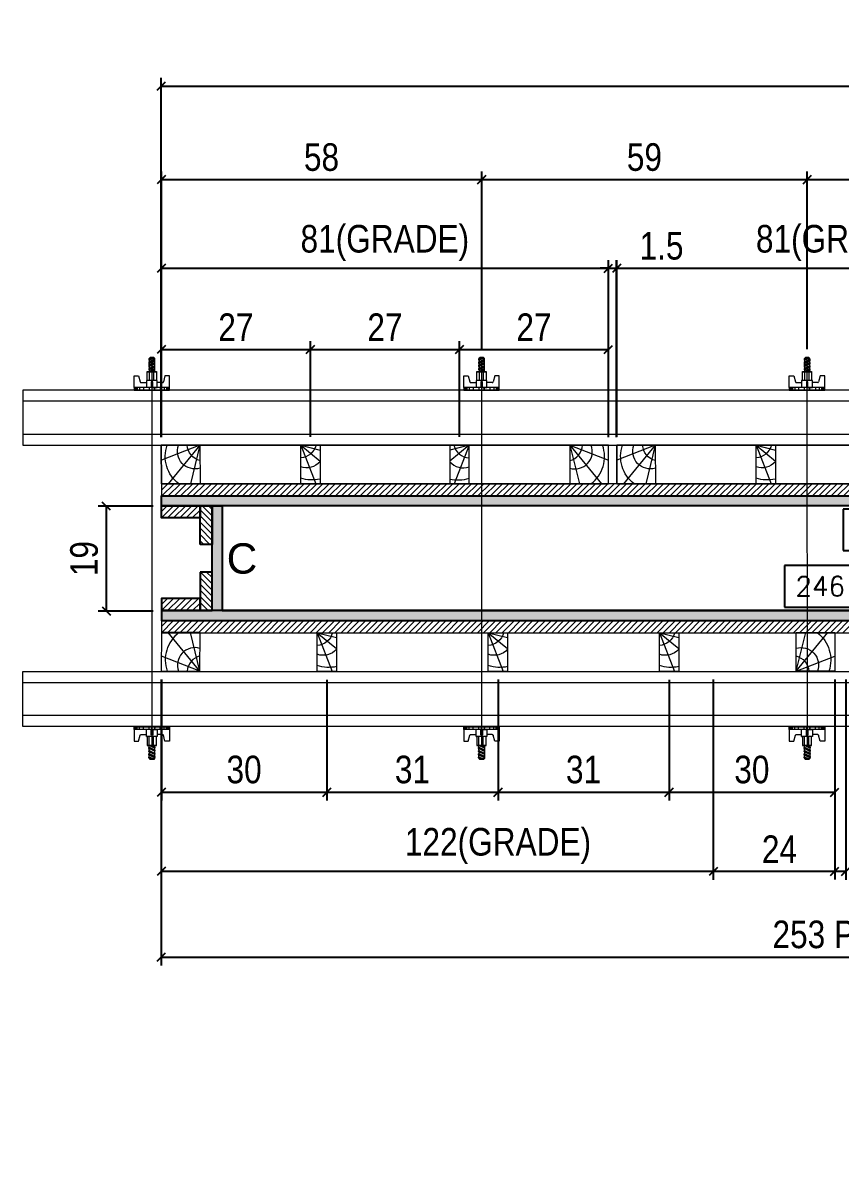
# Model space of a CAD drawing. Extents: x 14400 to 27878, y -21631 to 6985.
# Drawn here: x 22833.8 to 23130, y 632 to 1045 of the extents above; entities that cross this region are included whole.
import ezdxf
from ezdxf.enums import TextEntityAlignment as Align

# ---------------------------------------------------------------- set-up
doc = ezdxf.new("R2010")
doc.units = 0
for name, color, linetype in [('CHAPA', 1, 'Continuous'), ('COTA', 241, 'Continuous'), ('F-PILARES-S', 170, 'Continuous'), ('SARRAFO', 251, 'Continuous'), ('TEXTO_GERAL', 7, 'Continuous')]:
    doc.layers.add(name, color=color, linetype=linetype)
for name, color, linetype, lineweight in [('Hachura', 251, 'Continuous', 9), ('Madeira', 126, 'Continuous', 18), ('Perfil Metálico', 224, 'Continuous', 18)]:
    doc.layers.add(name, color=color, linetype=linetype, lineweight=lineweight)
doc.styles.add('ARIAL', font='arial.ttf')
doc.styles.add('COTA TECNICA 2X', font='techl___.ttf', dxfattribs={"height": 10})
doc.styles.add('ROMANS', font='romans.shx')
doc.dimstyles.new('SECAO PILAR', dxfattribs={"dimtxt": 10, "dimasz": 3, "dimexe": 3, "dimexo": 3, "dimgap": 3, "dimtad": 1, "dimdec": 1, "dimlfac": 0.5, "dimzin": 12, "dimdsep": 46, "dimtxsty": 'COTA TECNICA 2X', "dimblk1": 'OBLIQUE', "dimblk2": 'OBLIQUE', "dimsah": 1, "dimcen": 0.9, "dimclrd": 256, "dimclre": 256, "dimclrt": 256, "dimadec": 1, "dimazin": 3, "dimtfac": 1, "dimtdec": 1, "dimtmove": 0, "dimatfit": 3, "dimfxl": 1, "dimtolj": 1, "dimtzin": 12, "dimarcsym": 0})
doc.dimstyles.new('SECÇÃO 2', dxfattribs={"dimtxt": 7, "dimasz": 6, "dimexe": 0.18, "dimexo": 2, "dimgap": -4, "dimtad": 3, "dimdec": 1, "dimlfac": 0.5, "dimzin": 12, "dimdsep": 46, "dimtxsty": 'ROMANS', "dimblk": 'ARCHTICK', "dimcen": 0.09, "dimse1": 1, "dimse2": 1, "dimsd1": 1, "dimsd2": 1, "dimclrd": 180, "dimclre": 5, "dimclrt": 1, "dimadec": 0, "dimazin": 3, "dimtfac": 1, "dimtdec": 1, "dimtofl": 0, "dimtmove": 0, "dimatfit": 3, "dimldrblk": 'ARCHTICK', "dimfxl": 1, "dimtolj": 1, "dimtzin": 0, "dimarcsym": 0})
pattern_1 = [(45, (32332.533, 22785.4214), (-1.12253202, 1.12253202), [])]
pattern_2 = [(135, (298.773, 9027.565), (-1.12253202, -1.12253202), [])]
pattern_3 = [(45, (30102.7993, 1781.1955), (-1.122532, 1.122532), [])]

# ---------------------------------------------------------------- blocks, each defined once
blk = doc.blocks.new('*D1278')
at = {"layer": 'COTA', "color": 180, "lineweight": -2, "transparency": 16777216}
for p, q in [((23135.8, 848.28), (23109.8, 848.28)), ((23109.8, 848.28), (23109.8, 833.28)), ((23135.8, 833.28), (23135.8, 848.28)), ((23109.8, 833.28), (23135.8, 833.28))]:
    blk.add_line(p, q, dxfattribs=at)
at = {"layer": 'Defpoints', "color": 0, "transparency": 16777216}
for p in [(22906.05, 831.96), (23398.05, 831.96), (22906.05, 829.28)]:
    blk.add_point(p, dxfattribs=at)
at = {"layer": 'COTA', "color": 1, "transparency": 16777216, "insert": (23122.8, 840.78), "char_height": 7, "attachment_point": 5, "style": 'ROMANS'}
blk.add_mtext('\\A1;246', dxfattribs=at)
blk = doc.blocks.new('_ArchTick')
at = {"color": 0, "linetype": 'ByBlock', "const_width": 0.15}
blk.add_lwpolyline([(-0.5, -0.5), (0.5, 0.5)], dxfattribs=at)
blk = doc.blocks.new('*D1279')
at = {"layer": 'COTA', "color": 180, "lineweight": -2, "transparency": 16777216}
for p, q in [((23157.05, 868.73), (23131.05, 868.73)), ((23131.05, 868.73), (23131.05, 853.73)), ((23157.05, 853.73), (23157.05, 868.73)), ((23131.05, 853.73), (23157.05, 853.73))]:
    blk.add_line(p, q, dxfattribs=at)
at = {"layer": 'Defpoints', "color": 0, "transparency": 16777216}
for p in [(22906.05, 869.96), (23436.05, 869.96), (23436.05, 849.73)]:
    blk.add_point(p, dxfattribs=at)
at = {"layer": 'COTA', "color": 1, "transparency": 16777216, "insert": (23144.05, 861.23), "char_height": 7, "attachment_point": 5, "style": 'ROMANS'}
blk.add_mtext('\\A1;265', dxfattribs=at)
blk = doc.blocks.new('PONTALETE')
at = {"layer": 'Madeira'}
for q in [(2.71, 7), (7, 5.76), (7, 1.74)]:
    blk.add_line((0, 0), q, dxfattribs=at)
blk.add_lwpolyline([(0, 0), (7, 0), (7, 7), (0, 7)], close=True, dxfattribs=at)
for centre, radius, start, end in [((2.04, 0.06), 6.23, 37.2818, 109.0913), ((1.09, 0.9), 3.19, 343.603, 109.9847), ((-0.21, -0.78), 3.09, 14.6322, 86.0383)]:
    blk.add_arc(centre, radius, start, end, dxfattribs=at)
blk = doc.blocks.new('MEIO PONTALETE')
at = {"layer": 'Madeira'}
for q in [(2.71, 7), (3.5, 2.88), (3.5, 0.87)]:
    blk.add_line((0, 0), q, dxfattribs=at)
blk.add_lwpolyline([(0, 0), (3.5, 0), (3.5, 7), (0, 7)], close=True, dxfattribs=at)
for centre, radius, start, end in [((2.04, 0.06), 6.23, 76.4499, 109.0913), ((1.09, 0.9), 3.19, 40.9063, 109.9847), ((-0.21, -0.78), 3.09, 14.6322, 86.0383)]:
    blk.add_arc(centre, radius, start, end, dxfattribs=at)
blk = doc.blocks.new('_Oblique')
at = {"color": 0, "linetype": 'ByBlock', "lineweight": -2}
blk.add_line((-0.5, -0.5), (0.5, 0.5), dxfattribs=at)
blk = doc.blocks.new('*D1226')
at = {"layer": 'COTA', "lineweight": -2, "transparency": 16777216}
for p, q in [((22883.96, 806.96), (22883.96, 703.34)), ((23390.06, 786.96), (23390.06, 703.34)), ((22883.96, 706.34), (23390.06, 706.34))]:
    blk.add_line(p, q, dxfattribs=at)
at = {"layer": 'Defpoints', "color": 0, "transparency": 16777216}
for p in [(22883.96, 809.96), (23390.06, 789.96), (23390.06, 706.34)]:
    blk.add_point(p, dxfattribs=at)
at = {"layer": 'COTA', "lineweight": -2, "transparency": 16777216, "xscale": 3, "yscale": 3, "zscale": 3, "rotation": 180}
blk.add_blockref('_Oblique', (22883.96, 706.34), dxfattribs=at)
at = {"layer": 'COTA', "lineweight": -2, "transparency": 16777216, "xscale": 3, "yscale": 3, "zscale": 3}
blk.add_blockref('_Oblique', (23390.06, 706.34), dxfattribs=at)
at = {"layer": 'COTA', "transparency": 16777216, "insert": (23137.01, 714.56), "char_height": 10, "attachment_point": 5, "style": 'COTA TECNICA 2X'}
blk.add_mtext('\\A1;253 PAINEL', dxfattribs=at)
blk = doc.blocks.new('*D1228')
at = {"layer": 'COTA', "lineweight": -2, "transparency": 16777216}
for p, q in [((23084.03, 806.99), (23084.03, 734.42)), ((23132.03, 806.96), (23132.03, 734.42)), ((23132.03, 737.42), (23084.03, 737.42))]:
    blk.add_line(p, q, dxfattribs=at)
at = {"layer": 'Defpoints', "color": 0, "transparency": 16777216}
for p in [(23084.03, 809.99), (23132.03, 809.96), (23084.03, 737.42)]:
    blk.add_point(p, dxfattribs=at)
at = {"layer": 'COTA', "lineweight": -2, "transparency": 16777216, "xscale": 3, "yscale": 3, "zscale": 3, "rotation": 180}
blk.add_blockref('_Oblique', (23084.03, 737.42), dxfattribs=at)
at = {"layer": 'COTA', "lineweight": -2, "transparency": 16777216, "xscale": 3, "yscale": 3, "zscale": 3}
blk.add_blockref('_Oblique', (23132.03, 737.42), dxfattribs=at)
at = {"layer": 'COTA', "transparency": 16777216, "insert": (23108.03, 745.49), "char_height": 10, "attachment_point": 5, "style": 'COTA TECNICA 2X'}
blk.add_mtext('\\A1;24', dxfattribs=at)
blk = doc.blocks.new('*D1229')
at = {"layer": 'COTA', "lineweight": -2, "transparency": 16777216}
for p, q in [((22884.02, 894.89), (22884.02, 959.03)), ((23046.05, 894.81), (23046.05, 959.03)), ((22884.02, 956.03), (23046.05, 956.03))]:
    blk.add_line(p, q, dxfattribs=at)
at = {"layer": 'Defpoints', "color": 0, "transparency": 16777216}
for p in [(23046.05, 956.03), (22884.02, 891.89), (23046.05, 891.81)]:
    blk.add_point(p, dxfattribs=at)
at = {"layer": 'COTA', "lineweight": -2, "transparency": 16777216, "xscale": 3, "yscale": 3, "zscale": 3, "rotation": 180}
blk.add_blockref('_Oblique', (22884.02, 956.03), dxfattribs=at)
at = {"layer": 'COTA', "lineweight": -2, "transparency": 16777216, "xscale": 3, "yscale": 3, "zscale": 3}
blk.add_blockref('_Oblique', (23046.05, 956.03), dxfattribs=at)
at = {"layer": 'COTA', "transparency": 16777216, "insert": (22965.03, 965.25), "char_height": 10, "attachment_point": 5, "style": 'COTA TECNICA 2X'}
blk.add_mtext('\\A1;81(GRADE)', dxfattribs=at)
blk = doc.blocks.new('C')
at = {"layer": 'Hachura', "color": 0}
for p, q in [((0, 3.22), (0, -3.22)), ((0.45, 3.22), (0, 3.22)), ((0.46, 3.16), (0, 3.16)), ((0.46, 3.05), (0, 3.05)), ((0.46, 2.88), (0, 2.88)), ((0, 2.75), (0, -1.16)), ((0.46, 2.65), (0, 2.65)), ((0.46, 2.23), (0, 2.23)), ((0.45, -3.23), (0.45, 3.22)), ((0.45, 3.22), (2.58, 3.22)), ((2.58, 2.39), (1.47, 2.09)), ((2.58, 3.22), (2.58, 2.39)), ((0.46, 1.51), (0, 1.51)), ((0.39, 0.49), (0.17, 0.49)), ((1.74, 0.97), (0.45, 0.97)), ((1.45, 0.1), (0.45, 0.1)), ((1.35, 1.94), (1.35, 0.96)), ((1.74, -0.97), (1.74, 0.97)), ((1.74, 0.97), (1.74, 0.84)), ((1.74, 0.97), (1.74, 0.84)), ((1.74, 0.84), (3.35, 0.84)), ((3.35, 0.45), (1.74, 0.45)), ((3.32, 0.84), (3.32, -0.84)), ((3.35, 0.84), (3.35, -0.84)), ((3.68, 0.45), (3.35, 0.45)), ((3.84, -0.52), (3.35, 0.45)), ((3.35, 0.06), (3.67, -0.57)), ((3.68, 0.45), (4.16, -0.52)), ((3.72, 0.5), (4.25, -0.57)), ((4.37, -0.55), (3.83, 0.53)), ((4.15, 0.45), (3.93, 0.45)), ((4.42, -0.52), (3.93, 0.45)), ((4.15, 0.45), (4.26, 0.45)), ((4.26, 0.45), (4.74, -0.52)), ((4.3, 0.5), (4.83, -0.57)), ((4.95, -0.55), (4.41, 0.53)), ((4.51, 0.45), (4.84, 0.45)), ((5, -0.52), (4.51, 0.45)), ((4.84, 0.45), (5.32, -0.52)), ((4.88, 0.5), (5.41, -0.57)), ((5.53, -0.55), (4.99, 0.53)), ((5.58, -0.52), (5.09, 0.45)), ((5.42, 0.45), (5.09, 0.45)), ((5.58, -0.52), (5.09, 0.45)), ((5.42, 0.45), (5.74, -0.19)), ((5.46, 0.5), (5.74, -0.07)), ((5.74, 0.19), (5.57, 0.53)), ((5.74, 0.32), (5.68, 0.45)), ((5.68, 0.45), (5.74, 0.45)), ((5.74, 0.45), (5.9, 0.29)), ((5.74, 0.45), (5.74, -0.52)), ((5.9, -0.36), (5.9, 0.29)), ((0.45, 0), (0, 0)), ((0.46, -1.52), (0, -1.52)), ((0.08, -0.48), (0.29, -0.48)), ((0.29, -0.48), (0.4, -0.48)), ((0.45, 0), (0.45, -0.97)), ((0.45, -0.16), (1.45, -0.16)), ((0.45, -0.65), (0.45, -0.32)), ((0.45, -3.23), (0.45, -0.65)), ((0.45, -0.97), (1.74, -0.97)), ((1.35, -1.94), (1.35, -0.97)), ((3.35, -0.32), (1.74, -0.32)), ((3.35, -0.84), (1.74, -0.84)), ((3.35, -0.07), (3.58, -0.52)), ((3.35, -0.52), (3.58, -0.52)), ((3.84, -0.52), (4.16, -0.52)), ((4.42, -0.52), (4.74, -0.52)), ((4.63, -0.52), (4.74, -0.52)), ((5, -0.52), (5.32, -0.52)), ((5.58, -0.52), (5.74, -0.52)), ((5.74, -0.52), (5.9, -0.36)), ((5.74, -0.52), (5.74, -0.52)), ((0.46, -2.23), (0, -2.23)), ((0.46, -2.65), (0, -2.65)), ((0.46, -2.88), (0, -2.88)), ((0.46, -3.05), (0, -3.05)), ((0.46, -3.16), (0, -3.16)), ((0, -3.22), (2.57, -3.22)), ((2.58, -2.39), (1.47, -2.1)), ((2.58, -3.23), (2.58, -2.39))]:
    blk.add_line(p, q, dxfattribs=at)
for centre, radius, start, end in [((1.52, 1.94), 0.161, 104.7436, 180), ((1.44, -0.03), 0.129, 272.695, 87.305), ((3.81, 0.39), 0.143, 25.5688, 154.4312), ((4.39, 0.39), 0.143, 25.5688, 154.4312), ((4.97, 0.39), 0.143, 25.5688, 154.4312), ((5.55, 0.39), 0.143, 25.5688, 154.4312), ((0.17, -0.37), 0.174, 221.744, 317.8592), ((1.52, -1.94), 0.161, 180, 255.2564), ((3.71, -0.4), 0.174, 222.1408, 318.256), ((4.29, -0.4), 0.174, 222.1408, 318.256), ((4.87, -0.4), 0.174, 222.1408, 318.256), ((5.45, -0.4), 0.174, 222.1408, 318.256), ((5.61, -0.4), 0.174, 317.8592, 318.256)]:
    blk.add_arc(centre, radius, start, end, dxfattribs=at)
blk = doc.blocks.new('*D1230')
at = {"layer": 'COTA', "lineweight": -2, "transparency": 16777216}
for p, q in [((22881.03, 869.83), (22861.16, 869.83)), ((22864.16, 831.83), (22864.16, 869.83)), ((22881.03, 831.83), (22861.16, 831.83))]:
    blk.add_line(p, q, dxfattribs=at)
at = {"layer": 'Defpoints', "color": 0, "transparency": 16777216}
for p in [(22864.16, 869.83), (22884.03, 869.83), (22884.03, 831.83)]:
    blk.add_point(p, dxfattribs=at)
at = {"layer": 'COTA', "lineweight": -2, "transparency": 16777216, "xscale": 3, "yscale": 3, "zscale": 3}
for p, rotation in [((22864.16, 869.83), 90), ((22864.16, 831.83), 270)]:
    blk.add_blockref('_Oblique', p, dxfattribs=dict(at, rotation=rotation))
at = {"layer": 'COTA', "transparency": 16777216, "insert": (22856.08, 850.83), "char_height": 10, "attachment_point": 5, "rotation": 90, "style": 'COTA TECNICA 2X'}
blk.add_mtext('\\A1;19', dxfattribs=at)
blk = doc.blocks.new('*D1259')
at = {"layer": 'COTA', "lineweight": -2, "transparency": 16777216}
for p, q in [((22883.96, 894.96), (22883.96, 1025.02)), ((23458.02, 948.9), (23458.02, 1025.02)), ((22883.96, 1022.02), (23458.02, 1022.02))]:
    blk.add_line(p, q, dxfattribs=at)
at = {"layer": 'Defpoints', "color": 0, "transparency": 16777216}
for p in [(23458.02, 1022.02), (23458.02, 945.9), (22883.96, 891.96)]:
    blk.add_point(p, dxfattribs=at)
at = {"layer": 'COTA', "lineweight": -2, "transparency": 16777216, "xscale": 3, "yscale": 3, "zscale": 3, "rotation": 180}
blk.add_blockref('_Oblique', (22883.96, 1022.02), dxfattribs=at)
at = {"layer": 'COTA', "lineweight": -2, "transparency": 16777216, "xscale": 3, "yscale": 3, "zscale": 3}
blk.add_blockref('_Oblique', (23458.02, 1022.02), dxfattribs=at)
at = {"layer": 'COTA', "transparency": 16777216, "insert": (23170.99, 1030.11), "char_height": 10, "attachment_point": 5, "style": 'COTA TECNICA 2X'}
blk.add_mtext('\\A1;287 PAINEL', dxfattribs=at)
blk = doc.blocks.new('*D1302')
at = {"layer": 'COTA', "lineweight": -2, "transparency": 16777216}
for p, q in [((23046.05, 894.9), (23046.05, 959.03)), ((23049.04, 894.91), (23049.04, 959.03)), ((23046.05, 956.03), (23043.05, 956.03)), ((23046.05, 956.03), (23049.04, 956.03)), ((23049.04, 956.03), (23075.54, 956.03))]:
    blk.add_line(p, q, dxfattribs=at)
at = {"layer": 'Defpoints', "color": 0, "transparency": 16777216}
for p in [(23049.04, 956.03), (23046.05, 891.9), (23049.04, 891.91)]:
    blk.add_point(p, dxfattribs=at)
at = {"layer": 'COTA', "lineweight": -2, "transparency": 16777216, "xscale": 3, "yscale": 3, "zscale": 3}
blk.add_blockref('_Oblique', (23046.05, 956.03), dxfattribs=at)
at = {"layer": 'COTA', "lineweight": -2, "transparency": 16777216, "xscale": 3, "yscale": 3, "zscale": 3, "rotation": 180}
blk.add_blockref('_Oblique', (23049.04, 956.03), dxfattribs=at)
at = {"layer": 'COTA', "transparency": 16777216, "insert": (23065.29, 964.14), "char_height": 10, "attachment_point": 5, "style": 'COTA TECNICA 2X'}
blk.add_mtext('\\A1;1.5', dxfattribs=at)
blk = doc.blocks.new('*D1225')
at = {"layer": 'COTA', "lineweight": -2, "transparency": 16777216}
for p, q in [((23049.02, 894.89), (23049.02, 959.03)), ((23211.05, 894.81), (23211.05, 959.03)), ((23049.02, 956.03), (23211.05, 956.03))]:
    blk.add_line(p, q, dxfattribs=at)
at = {"layer": 'Defpoints', "color": 0, "transparency": 16777216}
for p in [(23211.05, 956.03), (23049.02, 891.89), (23211.05, 891.81)]:
    blk.add_point(p, dxfattribs=at)
at = {"layer": 'COTA', "lineweight": -2, "transparency": 16777216, "xscale": 3, "yscale": 3, "zscale": 3, "rotation": 180}
blk.add_blockref('_Oblique', (23049.02, 956.03), dxfattribs=at)
at = {"layer": 'COTA', "lineweight": -2, "transparency": 16777216, "xscale": 3, "yscale": 3, "zscale": 3}
blk.add_blockref('_Oblique', (23211.05, 956.03), dxfattribs=at)
at = {"layer": 'COTA', "transparency": 16777216, "insert": (23130.04, 965.25), "char_height": 10, "attachment_point": 5, "style": 'COTA TECNICA 2X'}
blk.add_mtext('\\A1;81(GRADE)', dxfattribs=at)
blk = doc.blocks.new('*D1303')
at = {"layer": 'COTA', "lineweight": -2, "transparency": 16777216}
for p, q in [((23046.05, 894.9), (23046.05, 959.03)), ((23049.04, 894.91), (23049.04, 959.03)), ((23046.05, 956.03), (23043.05, 956.03)), ((23046.05, 956.03), (23049.04, 956.03)), ((23049.04, 956.03), (23075.54, 956.03))]:
    blk.add_line(p, q, dxfattribs=at)
at = {"layer": 'Defpoints', "color": 0, "transparency": 16777216}
for p in [(23049.04, 956.03), (23046.05, 891.9), (23049.04, 891.91)]:
    blk.add_point(p, dxfattribs=at)
at = {"layer": 'COTA', "lineweight": -2, "transparency": 16777216, "xscale": 3, "yscale": 3, "zscale": 3}
blk.add_blockref('_Oblique', (23046.05, 956.03), dxfattribs=at)
at = {"layer": 'COTA', "lineweight": -2, "transparency": 16777216, "xscale": 3, "yscale": 3, "zscale": 3, "rotation": 180}
blk.add_blockref('_Oblique', (23049.04, 956.03), dxfattribs=at)
at = {"layer": 'COTA', "transparency": 16777216, "insert": (23065.29, 964.14), "char_height": 10, "attachment_point": 5, "style": 'COTA TECNICA 2X'}
blk.add_mtext('\\A1;1.5', dxfattribs=at)
blk = doc.blocks.new('*D1304')
at = {"layer": 'COTA', "lineweight": -2, "transparency": 16777216}
for p, q in [((22884.04, 894.89), (22884.04, 929.61)), ((22938.04, 894.9), (22938.04, 929.61)), ((22884.04, 926.61), (22938.04, 926.61))]:
    blk.add_line(p, q, dxfattribs=at)
at = {"layer": 'Defpoints', "color": 0, "transparency": 16777216}
for p in [(22938.04, 926.61), (22884.04, 891.89), (22938.04, 891.9)]:
    blk.add_point(p, dxfattribs=at)
at = {"layer": 'COTA', "lineweight": -2, "transparency": 16777216, "xscale": 3, "yscale": 3, "zscale": 3, "rotation": 180}
blk.add_blockref('_Oblique', (22884.04, 926.61), dxfattribs=at)
at = {"layer": 'COTA', "lineweight": -2, "transparency": 16777216, "xscale": 3, "yscale": 3, "zscale": 3}
blk.add_blockref('_Oblique', (22938.04, 926.61), dxfattribs=at)
at = {"layer": 'COTA', "transparency": 16777216, "insert": (22911.04, 934.69), "char_height": 10, "attachment_point": 5, "style": 'COTA TECNICA 2X'}
blk.add_mtext('\\A1;27', dxfattribs=at)
blk = doc.blocks.new('*D1305')
at = {"layer": 'COTA', "lineweight": -2, "transparency": 16777216}
for p, q in [((22938.04, 894.9), (22938.04, 929.61)), ((22992.08, 894.9), (22992.08, 929.61)), ((22938.04, 926.61), (22992.08, 926.61))]:
    blk.add_line(p, q, dxfattribs=at)
at = {"layer": 'Defpoints', "color": 0, "transparency": 16777216}
for p in [(22992.08, 926.61), (22938.04, 891.9), (22992.08, 891.9)]:
    blk.add_point(p, dxfattribs=at)
at = {"layer": 'COTA', "lineweight": -2, "transparency": 16777216, "xscale": 3, "yscale": 3, "zscale": 3, "rotation": 180}
blk.add_blockref('_Oblique', (22938.04, 926.61), dxfattribs=at)
at = {"layer": 'COTA', "lineweight": -2, "transparency": 16777216, "xscale": 3, "yscale": 3, "zscale": 3}
blk.add_blockref('_Oblique', (22992.08, 926.61), dxfattribs=at)
at = {"layer": 'COTA', "transparency": 16777216, "insert": (22965.06, 934.69), "char_height": 10, "attachment_point": 5, "style": 'COTA TECNICA 2X'}
blk.add_mtext('\\A1;27', dxfattribs=at)
blk = doc.blocks.new('*D1306')
at = {"layer": 'COTA', "lineweight": -2, "transparency": 16777216}
for p, q in [((22992.08, 894.9), (22992.08, 929.61)), ((23046.05, 894.9), (23046.05, 929.61)), ((22992.08, 926.61), (23046.05, 926.61))]:
    blk.add_line(p, q, dxfattribs=at)
at = {"layer": 'Defpoints', "color": 0, "transparency": 16777216}
for p in [(23046.05, 926.61), (22992.08, 891.9), (23046.05, 891.9)]:
    blk.add_point(p, dxfattribs=at)
at = {"layer": 'COTA', "lineweight": -2, "transparency": 16777216, "xscale": 3, "yscale": 3, "zscale": 3, "rotation": 180}
blk.add_blockref('_Oblique', (22992.08, 926.61), dxfattribs=at)
at = {"layer": 'COTA', "lineweight": -2, "transparency": 16777216, "xscale": 3, "yscale": 3, "zscale": 3}
blk.add_blockref('_Oblique', (23046.05, 926.61), dxfattribs=at)
at = {"layer": 'COTA', "transparency": 16777216, "insert": (23019.06, 934.69), "char_height": 10, "attachment_point": 5, "style": 'COTA TECNICA 2X'}
blk.add_mtext('\\A1;27', dxfattribs=at)
blk = doc.blocks.new('*D1307')
at = {"layer": 'COTA', "lineweight": -2, "transparency": 16777216}
for p, q in [((22884.04, 894.89), (22884.04, 929.61)), ((22938.04, 894.9), (22938.04, 929.61)), ((22884.04, 926.61), (22938.04, 926.61))]:
    blk.add_line(p, q, dxfattribs=at)
at = {"layer": 'Defpoints', "color": 0, "transparency": 16777216}
for p in [(22938.04, 926.61), (22884.04, 891.89), (22938.04, 891.9)]:
    blk.add_point(p, dxfattribs=at)
at = {"layer": 'COTA', "lineweight": -2, "transparency": 16777216, "xscale": 3, "yscale": 3, "zscale": 3, "rotation": 180}
blk.add_blockref('_Oblique', (22884.04, 926.61), dxfattribs=at)
at = {"layer": 'COTA', "lineweight": -2, "transparency": 16777216, "xscale": 3, "yscale": 3, "zscale": 3}
blk.add_blockref('_Oblique', (22938.04, 926.61), dxfattribs=at)
at = {"layer": 'COTA', "transparency": 16777216, "insert": (22911.04, 934.69), "char_height": 10, "attachment_point": 5, "style": 'COTA TECNICA 2X'}
blk.add_mtext('\\A1;27', dxfattribs=at)
blk = doc.blocks.new('*D1269')
at = {"layer": 'COTA', "lineweight": -2, "transparency": 16777216}
for p, q in [((22938.04, 894.9), (22938.04, 929.61)), ((22992.08, 894.9), (22992.08, 929.61)), ((22938.04, 926.61), (22992.08, 926.61))]:
    blk.add_line(p, q, dxfattribs=at)
at = {"layer": 'Defpoints', "color": 0, "transparency": 16777216}
for p in [(22992.08, 926.61), (22938.04, 891.9), (22992.08, 891.9)]:
    blk.add_point(p, dxfattribs=at)
at = {"layer": 'COTA', "lineweight": -2, "transparency": 16777216, "xscale": 3, "yscale": 3, "zscale": 3, "rotation": 180}
blk.add_blockref('_Oblique', (22938.04, 926.61), dxfattribs=at)
at = {"layer": 'COTA', "lineweight": -2, "transparency": 16777216, "xscale": 3, "yscale": 3, "zscale": 3}
blk.add_blockref('_Oblique', (22992.08, 926.61), dxfattribs=at)
at = {"layer": 'COTA', "transparency": 16777216, "insert": (22965.06, 934.69), "char_height": 10, "attachment_point": 5, "style": 'COTA TECNICA 2X'}
blk.add_mtext('\\A1;27', dxfattribs=at)
blk = doc.blocks.new('*D1270')
at = {"layer": 'COTA', "lineweight": -2, "transparency": 16777216}
for p, q in [((22992.08, 894.9), (22992.08, 929.61)), ((23046.05, 894.9), (23046.05, 929.61)), ((22992.08, 926.61), (23046.05, 926.61))]:
    blk.add_line(p, q, dxfattribs=at)
at = {"layer": 'Defpoints', "color": 0, "transparency": 16777216}
for p in [(23046.05, 926.61), (22992.08, 891.9), (23046.05, 891.9)]:
    blk.add_point(p, dxfattribs=at)
at = {"layer": 'COTA', "lineweight": -2, "transparency": 16777216, "xscale": 3, "yscale": 3, "zscale": 3, "rotation": 180}
blk.add_blockref('_Oblique', (22992.08, 926.61), dxfattribs=at)
at = {"layer": 'COTA', "lineweight": -2, "transparency": 16777216, "xscale": 3, "yscale": 3, "zscale": 3}
blk.add_blockref('_Oblique', (23046.05, 926.61), dxfattribs=at)
at = {"layer": 'COTA', "transparency": 16777216, "insert": (23019.06, 934.69), "char_height": 10, "attachment_point": 5, "style": 'COTA TECNICA 2X'}
blk.add_mtext('\\A1;27', dxfattribs=at)
blk = doc.blocks.new('*D1271')
at = {"layer": 'COTA', "lineweight": -2, "transparency": 16777216}
for p, q in [((23118.07, 926.69), (23118.07, 991.16)), ((23232.02, 926.7), (23232.02, 991.16)), ((23232.02, 988.16), (23118.07, 988.16))]:
    blk.add_line(p, q, dxfattribs=at)
at = {"layer": 'Defpoints', "color": 0, "transparency": 16777216}
for p in [(23118.07, 988.16), (23118.07, 923.69), (23232.02, 923.7)]:
    blk.add_point(p, dxfattribs=at)
at = {"layer": 'COTA', "lineweight": -2, "transparency": 16777216, "xscale": 3, "yscale": 3, "zscale": 3, "rotation": 180}
blk.add_blockref('_Oblique', (23118.07, 988.16), dxfattribs=at)
at = {"layer": 'COTA', "lineweight": -2, "transparency": 16777216, "xscale": 3, "yscale": 3, "zscale": 3}
blk.add_blockref('_Oblique', (23232.02, 988.16), dxfattribs=at)
at = {"layer": 'COTA', "transparency": 16777216, "insert": (23175.04, 996.27), "char_height": 10, "attachment_point": 5, "style": 'COTA TECNICA 2X'}
blk.add_mtext('\\A1;57', dxfattribs=at)
blk = doc.blocks.new('*D1272')
at = {"layer": 'COTA', "lineweight": -2, "transparency": 16777216}
for p, q in [((23000.12, 926.69), (23000.12, 991.16)), ((23118.07, 926.69), (23118.07, 991.16)), ((23118.07, 988.16), (23000.12, 988.16))]:
    blk.add_line(p, q, dxfattribs=at)
at = {"layer": 'Defpoints', "color": 0, "transparency": 16777216}
for p in [(23000.12, 988.16), (23000.12, 923.69), (23118.07, 923.69)]:
    blk.add_point(p, dxfattribs=at)
at = {"layer": 'COTA', "lineweight": -2, "transparency": 16777216, "xscale": 3, "yscale": 3, "zscale": 3, "rotation": 180}
blk.add_blockref('_Oblique', (23000.12, 988.16), dxfattribs=at)
at = {"layer": 'COTA', "lineweight": -2, "transparency": 16777216, "xscale": 3, "yscale": 3, "zscale": 3}
blk.add_blockref('_Oblique', (23118.07, 988.16), dxfattribs=at)
at = {"layer": 'COTA', "transparency": 16777216, "insert": (23059.09, 996.3), "char_height": 10, "attachment_point": 5, "style": 'COTA TECNICA 2X'}
blk.add_mtext('\\A1;59', dxfattribs=at)
blk = doc.blocks.new('*D1273')
at = {"layer": 'COTA', "lineweight": -2, "transparency": 16777216}
for p, q in [((22884.04, 894.89), (22884.04, 991.16)), ((23000.12, 926.69), (23000.12, 991.16)), ((23000.12, 988.16), (22884.04, 988.16))]:
    blk.add_line(p, q, dxfattribs=at)
at = {"layer": 'Defpoints', "color": 0, "transparency": 16777216}
for p in [(22884.04, 988.16), (23000.12, 923.69), (22884.04, 891.89)]:
    blk.add_point(p, dxfattribs=at)
at = {"layer": 'COTA', "lineweight": -2, "transparency": 16777216, "xscale": 3, "yscale": 3, "zscale": 3, "rotation": 180}
blk.add_blockref('_Oblique', (22884.04, 988.16), dxfattribs=at)
at = {"layer": 'COTA', "lineweight": -2, "transparency": 16777216, "xscale": 3, "yscale": 3, "zscale": 3}
blk.add_blockref('_Oblique', (23000.12, 988.16), dxfattribs=at)
at = {"layer": 'COTA', "transparency": 16777216, "insert": (22942.08, 996.29), "char_height": 10, "attachment_point": 5, "style": 'COTA TECNICA 2X'}
blk.add_mtext('\\A1;58', dxfattribs=at)
blk = doc.blocks.new('*D1218')
at = {"layer": 'COTA', "lineweight": -2, "transparency": 16777216}
for p, q in [((22884.02, 806.77), (22884.02, 734.46)), ((23128.03, 806.75), (23128.03, 734.46)), ((23128.03, 737.46), (22884.02, 737.46))]:
    blk.add_line(p, q, dxfattribs=at)
at = {"layer": 'Defpoints', "color": 0, "transparency": 16777216}
for p in [(22884.02, 809.77), (23128.03, 809.75), (22884.02, 737.46)]:
    blk.add_point(p, dxfattribs=at)
at = {"layer": 'COTA', "lineweight": -2, "transparency": 16777216, "xscale": 3, "yscale": 3, "zscale": 3, "rotation": 180}
blk.add_blockref('_Oblique', (22884.02, 737.46), dxfattribs=at)
at = {"layer": 'COTA', "lineweight": -2, "transparency": 16777216, "xscale": 3, "yscale": 3, "zscale": 3}
blk.add_blockref('_Oblique', (23128.03, 737.46), dxfattribs=at)
at = {"layer": 'COTA', "transparency": 16777216, "insert": (23006.02, 746.68), "char_height": 10, "attachment_point": 5, "style": 'COTA TECNICA 2X'}
blk.add_mtext('\\A1;122(GRADE)', dxfattribs=at)
blk = doc.blocks.new('*D1274')
at = {"layer": 'COTA', "lineweight": -2, "transparency": 16777216}
for p, q in [((22884.04, 807.01), (22884.04, 763.11)), ((22944.02, 806.94), (22944.02, 763.11)), ((22884.04, 766.11), (22944.02, 766.11))]:
    blk.add_line(p, q, dxfattribs=at)
at = {"layer": 'Defpoints', "color": 0, "transparency": 16777216}
for p in [(22884.04, 810.01), (22944.02, 809.94), (22944.02, 766.11)]:
    blk.add_point(p, dxfattribs=at)
at = {"layer": 'COTA', "lineweight": -2, "transparency": 16777216, "xscale": 3, "yscale": 3, "zscale": 3, "rotation": 180}
blk.add_blockref('_Oblique', (22884.04, 766.11), dxfattribs=at)
at = {"layer": 'COTA', "lineweight": -2, "transparency": 16777216, "xscale": 3, "yscale": 3, "zscale": 3}
blk.add_blockref('_Oblique', (22944.02, 766.11), dxfattribs=at)
at = {"layer": 'COTA', "transparency": 16777216, "insert": (22914.03, 774.32), "char_height": 10, "attachment_point": 5, "style": 'COTA TECNICA 2X'}
blk.add_mtext('\\A1;30', dxfattribs=at)
blk = doc.blocks.new('*D1275')
at = {"layer": 'COTA', "lineweight": -2, "transparency": 16777216}
for p, q in [((22944.02, 806.94), (22944.02, 763.11)), ((23006.04, 807), (23006.04, 763.11)), ((22944.02, 766.11), (23006.04, 766.11))]:
    blk.add_line(p, q, dxfattribs=at)
at = {"layer": 'Defpoints', "color": 0, "transparency": 16777216}
for p in [(22944.02, 809.94), (23006.04, 810), (23006.04, 766.11)]:
    blk.add_point(p, dxfattribs=at)
at = {"layer": 'COTA', "lineweight": -2, "transparency": 16777216, "xscale": 3, "yscale": 3, "zscale": 3, "rotation": 180}
blk.add_blockref('_Oblique', (22944.02, 766.11), dxfattribs=at)
at = {"layer": 'COTA', "lineweight": -2, "transparency": 16777216, "xscale": 3, "yscale": 3, "zscale": 3}
blk.add_blockref('_Oblique', (23006.04, 766.11), dxfattribs=at)
at = {"layer": 'COTA', "transparency": 16777216, "insert": (22975.03, 774.32), "char_height": 10, "attachment_point": 5, "style": 'COTA TECNICA 2X'}
blk.add_mtext('\\A1;31', dxfattribs=at)
blk = doc.blocks.new('*D1276')
at = {"layer": 'COTA', "lineweight": -2, "transparency": 16777216}
for p, q in [((23006.04, 807), (23006.04, 763.11)), ((23068.02, 806.94), (23068.02, 763.11)), ((23006.04, 766.11), (23068.02, 766.11))]:
    blk.add_line(p, q, dxfattribs=at)
at = {"layer": 'Defpoints', "color": 0, "transparency": 16777216}
for p in [(23006.04, 810), (23068.02, 809.94), (23068.02, 766.11)]:
    blk.add_point(p, dxfattribs=at)
at = {"layer": 'COTA', "lineweight": -2, "transparency": 16777216, "xscale": 3, "yscale": 3, "zscale": 3, "rotation": 180}
blk.add_blockref('_Oblique', (23006.04, 766.11), dxfattribs=at)
at = {"layer": 'COTA', "lineweight": -2, "transparency": 16777216, "xscale": 3, "yscale": 3, "zscale": 3}
blk.add_blockref('_Oblique', (23068.02, 766.11), dxfattribs=at)
at = {"layer": 'COTA', "transparency": 16777216, "insert": (23037.03, 774.32), "char_height": 10, "attachment_point": 5, "style": 'COTA TECNICA 2X'}
blk.add_mtext('\\A1;31', dxfattribs=at)
blk = doc.blocks.new('*D1277')
at = {"layer": 'COTA', "lineweight": -2, "transparency": 16777216}
for p, q in [((23068.02, 806.94), (23068.02, 763.11)), ((23128.05, 807), (23128.05, 763.11)), ((23068.02, 766.11), (23128.05, 766.11))]:
    blk.add_line(p, q, dxfattribs=at)
at = {"layer": 'Defpoints', "color": 0, "transparency": 16777216}
for p in [(23068.02, 809.94), (23128.05, 810), (23128.05, 766.11)]:
    blk.add_point(p, dxfattribs=at)
at = {"layer": 'COTA', "lineweight": -2, "transparency": 16777216, "xscale": 3, "yscale": 3, "zscale": 3, "rotation": 180}
blk.add_blockref('_Oblique', (23068.02, 766.11), dxfattribs=at)
at = {"layer": 'COTA', "lineweight": -2, "transparency": 16777216, "xscale": 3, "yscale": 3, "zscale": 3}
blk.add_blockref('_Oblique', (23128.05, 766.11), dxfattribs=at)
at = {"layer": 'COTA', "transparency": 16777216, "insert": (23098.03, 774.32), "char_height": 10, "attachment_point": 5, "style": 'COTA TECNICA 2X'}
blk.add_mtext('\\A1;30', dxfattribs=at)

msp = doc.modelspace()

# ---------------------------------------------------------------- hatches: boundary and pattern name
at = {"layer": 'Hachura'}
h = msp.add_hatch(dxfattribs=at)
h.set_pattern_fill('ANSI31', color=256, scale=0.5, angle=360, style=0)
h.set_pattern_definition(pattern_3)
h.paths.add_polyline_path([(23458.054, 873.558), (23458.054, 877.937), (22884.054, 877.969), (22884.054, 873.547)])
h = msp.add_hatch(color=256, dxfattribs=at)
h.dxf.hatch_style = 1
h.paths.add_polyline_path([(22884.054, 873.558), (22884.054, 869.958), (23458.054, 869.958), (23458.054, 873.558)])
h = msp.add_hatch(dxfattribs=at)
h.set_pattern_fill('ANSI31', color=256, scale=0.5, angle=360, style=0)
h.set_pattern_definition(pattern_1)
h.paths.add_polyline_path([(22898.054, 865.558), (22898.054, 869.958), (22884.054, 869.958), (22884.054, 865.558)])
h = msp.add_hatch(dxfattribs=at)
h.set_pattern_fill('ANSI31', color=256, scale=0.5, angle=450, style=0)
h.set_pattern_definition(pattern_2)
h.paths.add_polyline_path([(22902.454, 869.958), (22898.054, 869.958), (22898.054, 855.958), (22902.454, 855.958)])
h = msp.add_hatch(color=256, dxfattribs=at)
h.dxf.hatch_style = 1
h.paths.add_polyline_path([(22902.454, 869.958), (22906.054, 869.958), (22906.054, 831.958), (22902.454, 831.958)])
h = msp.add_hatch(dxfattribs=at)
h.set_pattern_fill('ANSI31', color=256, scale=0.5, angle=450, style=0)
h.set_pattern_definition(pattern_2)
h.paths.add_polyline_path([(22902.454, 831.958), (22898.054, 831.958), (22898.054, 845.958), (22902.454, 845.958)])
h = msp.add_hatch(dxfattribs=at)
h.set_pattern_fill('ANSI31', color=256, scale=0.5, angle=360, style=0)
h.set_pattern_definition(pattern_1)
h.paths.add_polyline_path([(22898.054, 836.358), (22898.054, 831.958), (22884.054, 831.958), (22884.054, 836.358)])
h = msp.add_hatch(color=256, dxfattribs=at)
h.dxf.hatch_style = 1
h.paths.add_polyline_path([(23390.055, 828.358), (23390.055, 831.958), (22884.054, 831.958), (22884.054, 828.358)])
h = msp.add_hatch(dxfattribs=at)
h.set_pattern_fill('ANSI31', color=256, scale=0.5, angle=360, style=0)
h.set_pattern_definition(pattern_3)
h.paths.add_polyline_path([(22884.054, 828.379), (22884.054, 823.937), (23390.055, 823.958), (23390.055, 828.358)])

# ---------------------------------------------------------------- linework, layer by layer
at = {"layer": 'CHAPA'}
for points in [[(23458.054, 869.958), (22884.054, 869.958), (22884.054, 873.558), (23458.054, 873.558)], [(22902.454, 869.958), (22906.054, 869.958), (22906.054, 831.958), (22902.454, 831.958)], [(23390.055, 831.958), (22884.054, 831.958), (22884.054, 828.358), (23390.055, 828.358)]]:
    msp.add_lwpolyline(points, close=True, dxfattribs=at)
at = {"layer": 'F-PILARES-S', "linetype": 'Continuous'}
msp.add_lwpolyline([(23436.054, 393.958), (23436.054, 869.958), (22906.054, 869.958), (22906.054, 831.958), (23398.054, 831.958), (23398.054, 431.958), (22960.054, 431.958), (22960.054, 393.958), (23436.054, 393.958)], dxfattribs=at)
at = {"layer": 'Hachura'}
for p, q in [((22880.586, 922.7), (22880.593, 782.815)), ((23000.05, 922.694), (23000.058, 782.809)), ((23118.001, 922.694), (23118.008, 782.809))]:
    msp.add_line(p, q, dxfattribs=at)
for points in [[(22884.054, 873.558), (23458.054, 873.558), (23458.054, 877.958), (22884.054, 877.958)], [(22884.054, 823.958), (23390.055, 823.958), (23390.055, 828.358), (22884.054, 828.358)]]:
    msp.add_lwpolyline(points, close=True, dxfattribs=at)
at = {"layer": 'Madeira'}
for points in [[(22884.039, 891.9), (22884.054, 877.9), (23046.062, 877.902), (23046.046, 891.902)], [(23049.042, 891.9), (23049.057, 877.9), (23211.065, 877.902), (23211.05, 891.902)]]:
    msp.add_lwpolyline(points, close=True, dxfattribs=at)
at = {"layer": 'Perfil Metálico'}
for points in [[(22833.839, 911.9), (22833.839, 891.9), (23521.465, 891.9), (23521.465, 911.9)], [(23521.465, 895.9), (23521.465, 907.9), (22833.839, 907.9), (22833.839, 895.9)], [(22833.839, 789.959), (22833.839, 809.959), (23390.055, 809.958), (23390.055, 789.958)], [(23390.055, 805.958), (23390.055, 793.958), (22833.839, 793.959), (22833.839, 805.959)]]:
    msp.add_lwpolyline(points, close=True, dxfattribs=at)
at = {"layer": 'SARRAFO'}
for points in [[(22884.054, 869.958), (22898.054, 869.958), (22898.054, 865.558), (22884.054, 865.558)], [(22898.054, 855.958), (22898.054, 869.958), (22902.454, 869.958), (22902.454, 855.958)], [(22898.054, 845.958), (22898.054, 831.958), (22902.454, 831.958), (22902.454, 845.958)], [(22884.054, 831.958), (22898.054, 831.958), (22898.054, 836.358), (22884.054, 836.358)]]:
    msp.add_lwpolyline(points, close=True, dxfattribs=at)

# ---------------------------------------------------------------- block references
at = {"layer": 'Hachura', "linetype": 'Continuous', "yscale": 2, "zscale": 2}
for p, xscale, rotation in [((22880.585, 911.9), 2, 90), ((23000.05, 911.894), 2, 90.00000000000001), ((23118.001, 911.894), 2, 90.00000000000001), ((22880.584, 789.815), -2, 90), ((23000.048, 789.809), -2, 90), ((23117.999, 789.809), -2, 90)]:
    msp.add_blockref('C', p, dxfattribs=dict(at, xscale=xscale, rotation=rotation))
at = {"layer": 'Madeira'}
for name, p, xscale, yscale, zscale, rotation in [('PONTALETE', (22898.039, 891.906), -2, 2, 2, 90.0629106968967), ('MEIO PONTALETE', (22934.539, 891.898), -1.999999997962732, 1.999999997962732, 1.999999997962732, 180.0629106968967), ('MEIO PONTALETE', (22995.577, 891.898), 1.999999997962732, 1.999999997962732, 1.999999997962732, 179.9370893031033), ('PONTALETE', (23032.046, 891.886), 2, 2, 2, 270.0629106968967), ('PONTALETE', (23063.042, 891.906), -2, 2, 2, 90.0629106968967), ('MEIO PONTALETE', (23099.542, 891.898), -1.999999997962732, 1.999999997962732, 1.999999997962732, 180.0629106968967), ('PONTALETE', (22898.039, 809.986), 2, 2, 2, 89.93708930310329), ('MEIO PONTALETE', (22940.502, 823.939), -1.999999997962732, 1.999999997962732, 1.999999997962732, 180.0629106968967), ('MEIO PONTALETE', (23002.502, 823.939), -1.999999997962732, 1.999999997962732, 1.999999997962732, 180.0629106968967), ('MEIO PONTALETE', (23064.502, 823.939), -1.999999997962732, 1.999999997962732, 1.999999997962732, 180.0629106968967), ('PONTALETE', (23114.032, 810.014), -2, 2, 2, 269.9370893031033)]:
    msp.add_blockref(name, p, dxfattribs=dict(at, xscale=xscale, yscale=yscale, zscale=zscale, rotation=rotation))

# ---------------------------------------------------------------- texts
at = {"layer": 'TEXTO_GERAL', "style": 'ARIAL'}
msp.add_text('C', height=11, dxfattribs=at).set_placement((22913.263, 850.875), align=Align.MIDDLE_CENTER)

# ---------------------------------------------------------------- dimensions: what is measured, and where the dimension line sits
at = {"layer": 'COTA'}
for base, p1, p2, text, picture, middle in [((23458.017, 1022.017), (22883.959, 891.955), (23458.017, 945.899), '<> PAINEL', '*D1259', (23170.988, 1030.112)), ((23390.055, 706.34), (22883.959, 809.961), (23390.055, 789.958), '<> PAINEL', '*D1226', (23137.007, 714.56)), ((22884.017, 737.462), (23128.031, 809.753), (22884.017, 809.771), '<>(GRADE)', '*D1218', (23006.024, 746.683))]:
    dim = msp.add_linear_dim(base=base, p1=p1, p2=p2, text=text, dimstyle='SECAO PILAR', dxfattribs=at)
    dim.commit()
    dim.dimension.update_dxf_attribs({"geometry": picture, "text_midpoint": middle})
for base, p1, p2, picture, middle in [((22884.039, 988.16), (23000.118, 923.694), (22884.039, 891.89), '*D1273', (22942.078, 996.292)), ((23000.118, 988.16), (23118.069, 923.694), (23000.118, 923.694), '*D1272', (23059.093, 996.299)), ((23118.069, 988.16), (23232.02, 923.7), (23118.069, 923.694), '*D1271', (23175.044, 996.27)), ((23006.035, 766.105), (22944.017, 809.943), (23006.035, 810), '*D1275', (22975.026, 774.325)), ((23068.017, 766.105), (23006.035, 810), (23068.017, 809.943), '*D1276', (23037.026, 774.325)), ((23128.047, 766.105), (23068.017, 809.943), (23128.047, 809.999), '*D1277', (23098.032, 774.325))]:
    dim = msp.add_linear_dim(base=base, p1=p1, p2=p2, dimstyle='SECAO PILAR', override={"dimtmove": 1}, dxfattribs=at)
    dim.commit()
    dim.dimension.update_dxf_attribs({"geometry": picture, "text_midpoint": middle})
for base, p1, p2, picture, middle in [((23046.046, 956.033), (22884.018, 891.886), (23046.046, 891.807), '*D1229', (22965.032, 965.254)), ((23211.05, 956.033), (23049.022, 891.886), (23211.05, 891.807), '*D1225', (23130.036, 965.254))]:
    dim = msp.add_linear_dim(base=base, p1=p1, p2=p2, angle=180, text='<>(GRADE)', dimstyle='SECAO PILAR', dxfattribs=at)
    dim.commit()
    dim.dimension.update_dxf_attribs({"geometry": picture, "text_midpoint": middle})
for base, p1, p2, picture, middle in [((23049.042, 956.033), (23046.046, 891.902), (23049.042, 891.905), '*D1302', (23065.294, 964.143)), ((23049.042, 956.033), (23046.046, 891.902), (23049.042, 891.905), '*D1303', (23065.294, 964.143)), ((22938.039, 926.615), (22884.039, 891.89), (22938.039, 891.902), '*D1304', (22911.039, 934.688)), ((22938.039, 926.615), (22884.039, 891.89), (22938.039, 891.902), '*D1307', (22911.039, 934.688)), ((22992.077, 926.615), (22938.039, 891.902), (22992.077, 891.902), '*D1305', (22965.058, 934.688)), ((22992.077, 926.615), (22938.039, 891.902), (22992.077, 891.902), '*D1269', (22965.058, 934.688)), ((23046.046, 926.615), (22992.077, 891.902), (23046.046, 891.902), '*D1306', (23019.062, 934.688)), ((23046.046, 926.615), (22992.077, 891.902), (23046.046, 891.902), '*D1270', (23019.062, 934.688)), ((22944.017, 766.105), (22884.039, 810.01), (22944.017, 809.943), '*D1274', (22914.028, 774.325)), ((23084.032, 737.421), (23132.026, 809.959), (23084.032, 809.989), '*D1228', (23108.029, 745.494))]:
    dim = msp.add_linear_dim(base=base, p1=p1, p2=p2, dimstyle='SECAO PILAR', dxfattribs=at)
    dim.commit()
    dim.dimension.update_dxf_attribs({"geometry": picture, "text_midpoint": middle})
dim = msp.add_linear_dim(base=(22864.163, 869.826), p1=(22884.034, 831.826), p2=(22884.034, 869.826), angle=90, dimstyle='SECAO PILAR', dxfattribs=at)
dim.commit()
dim.dimension.update_dxf_attribs({"geometry": '*D1230', "text_midpoint": (22856.075, 850.826)})
for base, p1, p2, picture, middle in [((23436.054, 849.727), (22906.054, 869.958), (23436.054, 869.958), '*D1279', (23144.054, 849.727)), ((22906.054, 829.28), (23398.054, 831.958), (22906.054, 831.958), '*D1278', (23122.796, 829.28))]:
    dim = msp.add_linear_dim(base=base, p1=p1, p2=p2, dimstyle='SECÇÃO 2', dxfattribs=at)
    dim.commit()
    dim.dimension.update_dxf_attribs({"geometry": picture, "text_midpoint": middle, "dimtype": 160})

doc.saveas('drawing.dxf')
